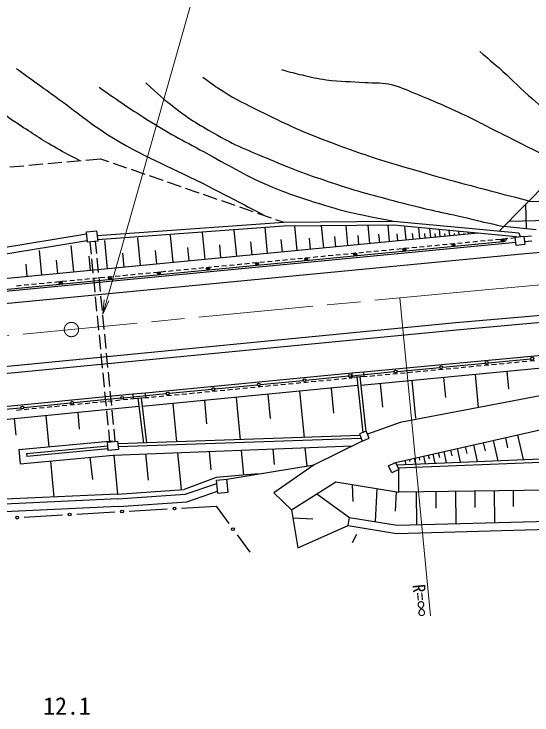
# Model space of a CAD drawing. Units: millimetres at full size, sheet at 1:1000; details may follow other scales. Extents: x 40000 to 680000, y 20000 to 380000.
# Drawn here: x 260939 to 315170, y 263587 to 336995 of the extents above; entities that cross this region are included whole.
import ezdxf
from ezdxf.enums import TextEntityAlignment as Align

# ---------------------------------------------------------------- set-up
doc = ezdxf.new("R2010")
doc.units = ezdxf.units.MM
doc.header["$LTSCALE"] = 1000
doc.linetypes.add('CHAIN', pattern=[18.5, 12, -1.5, 3.5, -1.5])
for name, color, linetype, lineweight in [('M-BGD', 7, 'Continuous', 25), ('M-BMK', 2, 'CHAIN', 13), ('M-STR-HTXT', 7, 'Continuous', 13), ('M-STR-STRC', 7, 'Continuous', 25)]:
    doc.layers.add(name, color=color, linetype=linetype, lineweight=lineweight)
doc.styles.add('ＭＳ ゴシック', font='')
doc.styles.get('ＭＳ ゴシック').set_extended_font_data('MS Gothic')

# ---------------------------------------------------------------- blocks, each defined once
blk = doc.blocks.new('open_arrow')
at = {"color": 0, "linetype": 'Continuous', "lineweight": -2}
blk.add_lwpolyline([(7.5, 1.25), (0, 0), (7.5, -1.25)], dxfattribs=at)

msp = doc.modelspace()

# ---------------------------------------------------------------- linework, layer by layer
at = {"layer": 'M-BGD'}
for p, q in [((266459, 321523), (267952, 321660)), ((268450, 321706), (269985, 321846)), ((269985, 321846), (270839, 321550)), ((260484, 320976), (261977, 321113)), ((262475, 321159), (263969, 321296)), ((264467, 321341), (265961, 321478)), ((271311, 321387), (272728, 320895)), ((318728, 321392), (311750, 314260)), ((273201, 320732), (274618, 320241)), ((275091, 320077), (276508, 319586)), ((276980, 319422), (278398, 318931)), ((278870, 318767), (280287, 318276)), ((280760, 318112), (282177, 317621)), ((352640, 318236), (314744, 317320)), ((282650, 317457), (284067, 316966)), ((284539, 316803), (285957, 316312)), ((314603, 314503), (314540, 317112)), ((286429, 316148), (287846, 315657)), ((330513, 315695), (312733, 315265)), ((269644, 313797), (289173, 315197)), ((288319, 315493), (289173, 315197)), ((289173, 315197), (300684, 315303)), ((289369, 315199), (289377, 315208)), ((300684, 315303), (313791, 314068)), ((268517, 314181), (269586, 314294)), ((269586, 314294), (269701, 313201)), ((269673, 313398), (289189, 314797)), ((284254, 311626), (283989, 314371)), ((287493, 311938), (287232, 314637)), ((289189, 314797), (300667, 314903)), ((290579, 312236), (290331, 314808)), ((293373, 312505), (293148, 314834)), ((295902, 312749), (295699, 314857)), ((298192, 312970), (298008, 314878)), ((300265, 313170), (300098, 314897)), ((300667, 314903), (313511, 313692)), ((302007, 313338), (301867, 314790)), ((303422, 313475), (303308, 314654)), ((304571, 313586), (304479, 314543)), ((305566, 313682), (305493, 314448)), ((306562, 313778), (306506, 314352)), ((307557, 313874), (307520, 314257)), ((315595, 314411), (312206, 314726)), ((249784, 310906), (268540, 313966)), ((259908, 309306), (309548, 314066)), ((268632, 313089), (268517, 314181)), ((274196, 310655), (273917, 313547)), ((277607, 310984), (277332, 313826)), ((280959, 311308), (280689, 314101)), ((291976, 312370), (291864, 313535)), ((294638, 312627), (294536, 313681)), ((297047, 312860), (296955, 313814)), ((299228, 313070), (299145, 313934)), ((301136, 313254), (301066, 313980)), ((302714, 313406), (302657, 313996)), ((303996, 313530), (303950, 314009)), ((305069, 313634), (305032, 314017)), ((306064, 313730), (306036, 314017)), ((307060, 313826), (307041, 314017)), ((308055, 313922), (308046, 314017)), ((308553, 313970), (308534, 314161)), ((312157, 313461), (312655, 313509)), ((312954, 313538), (313426, 313584)), ((313423, 313639), (314319, 313733)), ((313515, 312754), (313423, 313639)), ((313511, 313692), (313528, 313650)), ((313791, 314068), (313942, 313693)), ((314319, 313733), (314411, 312847)), ((314325, 313694), (315115, 313763)), ((249897, 310215), (268613, 313269)), ((260037, 307962), (313474, 313086)), ((267197, 309980), (266929, 312756)), ((269701, 313201), (268632, 313089)), ((268879, 313115), (269003, 311852)), ((269600, 311913), (269476, 313178)), ((270727, 310320), (270443, 313262)), ((282606, 311467), (282474, 312839)), ((285873, 311782), (285743, 313131)), ((289036, 312087), (288912, 313373)), ((304194, 312693), (304692, 312741)), ((304991, 312770), (305488, 312818)), ((305787, 312847), (306285, 312895)), ((306583, 312924), (307081, 312972)), ((307380, 313000), (307877, 313048)), ((308176, 313077), (308674, 313125)), ((308972, 313154), (309470, 313202)), ((309768, 313231), (310266, 313279)), ((310565, 313308), (311062, 313356)), ((311361, 313384), (311859, 313432)), ((314411, 312847), (313515, 312754)), ((314371, 313176), (315159, 313244)), ((263865, 309659), (263618, 312224)), ((275901, 310820), (275764, 312241)), ((279283, 311146), (279148, 312543)), ((297028, 312002), (297525, 312050)), ((297824, 312079), (298322, 312127)), ((298620, 312156), (299118, 312204)), ((299417, 312232), (299914, 312280)), ((300213, 312309), (300711, 312357)), ((301009, 312386), (301507, 312434)), ((301805, 312463), (302303, 312511)), ((302602, 312540), (303099, 312588)), ((303398, 312616), (303896, 312664)), ((268962, 310150), (268820, 311621)), ((269052, 311354), (269199, 309861)), ((269796, 309922), (269649, 311415)), ((272461, 310488), (272322, 311934)), ((289065, 311234), (289562, 311282)), ((289861, 311311), (290359, 311359)), ((290657, 311388), (291155, 311436)), ((291453, 311464), (291951, 311512)), ((292250, 311541), (292747, 311589)), ((293046, 311618), (293544, 311666)), ((293842, 311695), (294340, 311743)), ((294639, 311772), (295136, 311820)), ((295435, 311848), (295933, 311896)), ((296231, 311925), (296729, 311973)), ((262326, 309510), (262202, 310793)), ((265531, 309819), (265397, 311207)), ((281898, 310543), (282395, 310591)), ((282694, 310620), (283192, 310668)), ((283490, 310696), (283988, 310744)), ((284287, 310773), (284784, 310821)), ((285083, 310850), (285581, 310898)), ((285879, 310927), (286377, 310975)), ((286676, 311004), (287173, 311052)), ((287472, 311080), (287970, 311128)), ((288268, 311157), (288766, 311205)), ((273935, 309775), (274432, 309823)), ((274731, 309851), (275229, 309899)), ((275527, 309928), (276025, 309976)), ((276324, 310005), (276821, 310053)), ((277120, 310082), (277618, 310130)), ((277916, 310159), (278414, 310207)), ((278713, 310236), (279210, 310284)), ((279509, 310312), (280007, 310360)), ((280305, 310389), (280803, 310437)), ((281102, 310466), (281599, 310514)), ((265972, 309007), (266469, 309055)), ((266768, 309083), (267266, 309131)), ((267564, 309160), (268062, 309208)), ((268361, 309237), (268858, 309285)), ((269157, 309314), (269655, 309362)), ((269248, 309364), (269395, 307871)), ((269992, 307932), (269845, 309425)), ((269953, 309391), (270451, 309439)), ((270750, 309467), (271247, 309515)), ((271546, 309544), (272044, 309592)), ((272342, 309621), (272840, 309669)), ((273138, 309698), (273636, 309746)), ((261194, 308546), (261692, 308594)), ((261990, 308623), (262488, 308671)), ((262786, 308699), (263284, 308747)), ((263583, 308776), (264080, 308824)), ((264379, 308853), (264877, 308901)), ((265175, 308930), (265673, 308978)), ((269445, 307373), (269592, 305881)), ((270188, 305941), (270041, 307434)), ((269641, 305383), (269788, 303890)), ((270385, 303951), (270238, 305444)), ((307266, 303934), (329627, 305919)), ((242561, 297655), (307266, 303934)), ((269837, 303393), (269984, 301900)), ((270581, 301961), (270434, 303454)), ((270033, 301402), (270180, 299910)), ((270777, 299970), (270630, 301463)), ((319951, 301606), (297573, 299491)), ((320070, 300261), (297244, 298104)), ((311446, 300300), (310948, 300253)), ((312242, 300375), (311744, 300328)), ((313039, 300450), (312541, 300403)), ((313835, 300525), (313337, 300478)), ((314631, 300601), (314134, 300554)), ((315428, 300676), (314930, 300629)), ((303481, 299547), (302983, 299500)), ((304278, 299622), (303780, 299575)), ((305074, 299698), (304576, 299651)), ((305870, 299773), (305373, 299726)), ((306667, 299848), (306169, 299801)), ((307463, 299923), (306966, 299876)), ((308260, 299999), (307762, 299952)), ((309056, 300074), (308558, 300027)), ((309853, 300149), (309355, 300102)), ((310649, 300224), (310151, 300177)), ((312528, 299548), (312696, 297747)), ((270229, 299412), (270376, 297919)), ((270973, 297980), (270826, 299473)), ((296300, 299374), (274689, 297282)), ((295745, 298818), (295247, 298769)), ((296348, 298876), (296043, 298846)), ((297573, 299491), (296300, 299374)), ((296300, 299374), (296338, 298964)), ((296338, 298964), (297610, 299081)), ((296822, 299009), (297468, 293166)), ((297140, 299038), (297777, 293288)), ((297610, 299081), (297573, 299491)), ((297906, 299020), (297620, 298993)), ((298702, 299095), (298205, 299048)), ((299499, 299171), (299001, 299124)), ((300295, 299246), (299798, 299199)), ((301092, 299321), (300594, 299274)), ((301888, 299397), (301390, 299349)), ((302685, 299472), (302187, 299425)), ((305916, 298923), (306109, 296847)), ((309230, 299236), (309552, 295771)), ((296925, 298078), (274346, 295892)), ((287782, 298047), (287284, 297999)), ((288578, 298124), (288081, 298076)), ((289375, 298201), (288877, 298153)), ((290171, 298278), (289673, 298230)), ((290967, 298355), (290469, 298307)), ((291763, 298432), (291266, 298384)), ((292560, 298509), (292062, 298461)), ((293356, 298586), (292858, 298538)), ((294152, 298663), (293655, 298615)), ((294949, 298740), (294451, 298692)), ((299288, 298297), (299518, 295823)), ((300889, 290026), (339422, 298721)), ((302603, 298610), (302979, 294664)), ((270425, 297422), (270572, 295929)), ((271169, 295990), (271022, 297482)), ((280616, 297353), (280118, 297305)), ((281412, 297430), (280914, 297382)), ((282208, 297507), (281710, 297459)), ((283004, 297584), (282507, 297536)), ((283801, 297661), (283303, 297613)), ((284597, 297739), (284099, 297690)), ((285393, 297816), (284896, 297767)), ((286189, 297893), (285692, 297845)), ((286986, 297970), (286488, 297922)), ((290824, 297487), (291309, 292631)), ((294148, 297809), (294400, 295202)), ((320712, 297896), (301364, 294213)), ((273394, 297180), (253402, 295217)), ((272852, 296624), (272354, 296575)), ((273442, 296682), (273150, 296653)), ((274689, 297282), (273394, 297180)), ((273394, 297180), (273429, 296734)), ((273429, 296734), (274724, 296836)), ((273918, 296773), (274483, 292065)), ((274237, 296798), (274804, 292076)), ((274724, 296836), (274689, 297282)), ((275042, 296814), (274737, 296784)), ((275838, 296891), (275340, 296843)), ((276634, 296968), (276136, 296920)), ((277430, 297045), (276933, 296997)), ((278227, 297122), (277729, 297074)), ((279023, 297199), (278525, 297151)), ((279819, 297276), (279322, 297228)), ((284193, 296845), (284624, 292407)), ((287508, 297166), (287761, 294635)), ((274024, 295885), (253014, 293822)), ((264890, 295842), (264392, 295794)), ((265686, 295921), (265188, 295872)), ((266482, 295999), (265985, 295950)), ((267278, 296077), (266781, 296028)), ((268074, 296155), (267577, 296106)), ((268871, 296233), (268373, 296184)), ((269667, 296311), (269169, 296263)), ((270463, 296390), (269965, 296341)), ((271259, 296468), (270762, 296419)), ((272055, 296546), (271558, 296497)), ((277566, 296204), (277953, 292175)), ((280878, 296525), (281108, 294080)), ((261705, 295530), (261208, 295481)), ((262501, 295608), (262004, 295559)), ((263297, 295686), (262800, 295637)), ((264094, 295764), (263596, 295715)), ((267607, 295255), (267771, 293502)), ((270621, 295431), (270768, 293938)), ((271365, 293999), (271218, 295492)), ((260969, 294603), (261135, 292885)), ((264282, 294929), (264599, 291674)), ((301364, 294213), (297951, 292994)), ((270817, 293441), (270942, 292178)), ((271539, 292237), (271414, 293502)), ((297824, 293307), (297100, 293020)), ((297100, 293020), (297393, 292279)), ((298117, 292566), (297824, 293307)), ((313655, 292907), (314238, 290327)), ((261455, 291378), (271238, 292299)), ((270712, 292163), (271788, 292279)), ((271788, 292279), (271884, 291392)), ((297171, 292842), (271841, 291975)), ((297296, 292526), (271852, 291655)), ((297393, 292279), (292364, 289800)), ((297393, 292279), (298117, 292566)), ((311117, 292334), (311595, 290220)), ((312386, 292621), (312625, 291563)), ((270760, 291752), (262254, 290951)), ((270788, 291453), (262282, 290652)), ((270808, 291275), (270712, 292163)), ((271337, 290802), (296341, 291761)), ((288047, 291443), (288189, 289815)), ((291378, 291570), (291588, 289631)), ((307333, 291480), (307653, 290060)), ((308185, 291673), (308345, 290963)), ((309037, 291865), (309429, 290132)), ((310077, 292100), (310273, 291233)), ((261455, 291378), (261599, 289885)), ((261599, 289885), (271337, 290802)), ((262254, 290951), (262282, 290652)), ((271884, 291392), (270808, 291275)), ((271388, 290804), (271778, 286711)), ((274719, 290931), (274980, 288163)), ((278052, 291059), (278428, 287186)), ((281383, 291187), (281563, 289275)), ((284715, 291315), (284969, 288709)), ((300982, 289790), (325611, 290788)), ((304303, 290797), (304390, 290409)), ((304790, 290907), (305006, 289953)), ((305363, 291036), (305471, 290559)), ((305936, 291165), (306198, 290001)), ((306634, 291323), (306766, 290741)), ((264744, 290181), (265111, 286409)), ((268882, 290570), (269153, 288234)), ((300155, 289694), (300864, 290035)), ((300864, 290035), (301216, 289302)), ((301133, 289475), (325593, 290467)), ((301864, 290247), (301958, 289829)), ((302352, 290357), (302399, 290148)), ((302840, 290467), (302974, 289870)), ((303327, 290577), (303395, 290279)), ((303815, 290687), (303990, 289911)), ((283227, 288298), (292364, 289800)), ((292364, 289800), (288154, 286862)), ((300508, 288961), (300155, 289694)), ((301216, 289302), (300508, 288961)), ((301245, 286913), (301216, 289302)), ((286497, 288836), (282109, 288473)), ((282109, 288473), (278761, 287209)), ((278860, 286715), (282167, 287827)), ((282132, 288193), (283227, 288298)), ((282266, 286799), (282132, 288193)), ((283361, 286905), (283227, 288298)), ((289980, 285074), (294647, 287998)), ((294647, 287998), (301245, 286913)), ((271776, 286711), (278761, 287209)), ((296349, 287718), (296409, 285944)), ((298923, 287295), (298750, 283826)), ((325508, 287220), (301210, 286919)), ((311206, 287043), (311247, 283729)), ((313194, 287067), (313214, 285411)), ((271776, 286711), (253514, 285883)), ((271812, 286212), (278860, 286715)), ((279018, 285925), (282246, 287010)), ((282266, 286799), (283361, 286905)), ((288154, 286862), (289980, 285074)), ((292633, 286736), (296064, 284267)), ((300966, 286959), (300860, 284922)), ((303033, 286942), (303075, 283505)), ((305095, 286967), (305116, 285249)), ((307156, 286993), (307198, 283618)), ((309181, 287018), (309202, 285330)), ((271799, 286211), (251572, 285294)), ((271869, 285414), (279018, 285925)), ((271835, 285412), (251481, 284489)), ((267504, 284619), (271497, 284851)), ((272994, 284937), (276988, 285169)), ((278485, 285256), (282093, 285465)), ((282093, 285465), (283419, 283649)), ((289980, 285074), (290670, 281108)), ((262013, 284301), (266006, 284532)), ((290125, 284240), (292215, 284113)), ((295926, 283428), (296064, 284267)), ((296064, 284267), (301044, 283450)), ((301044, 283450), (325096, 284109)), ((290670, 281108), (295926, 283428)), ((295926, 283428), (300987, 282598)), ((300987, 282598), (325119, 283259)), ((284304, 282438), (285630, 280622)), ((296803, 282491), (296336, 281632))]:
    msp.add_line(p, q, dxfattribs=at)
for centre in [(272246, 284894), (277736, 285212), (261264, 284257), (266755, 284576), (283862, 283043)]:
    msp.add_circle(centre, 150, dxfattribs=at)
for points, knots in [([(309699, 333078), (310667, 332273), (310920, 332052), (311687, 331377), (312941, 330273), (313568, 329573), (314812, 328460), (316853, 326634), (317603, 326087), (320239, 324024)], [0, 0, 0, 0, 1, 1, 1, 2, 2, 2, 3, 3, 3, 3]), ([(261204, 331278), (263384, 329705), (263932, 329311), (265683, 328053), (267902, 326460), (269027, 325389), (271370, 323985), (275107, 321745), (277447, 320939), (281320, 318943), (283637, 317749), (284370, 317371), (287243, 315866)], [0, 0, 0, 0, 1, 1, 1, 2, 2, 2, 3, 3, 3, 4, 4, 4, 4]), ([(288948, 331168), (289996, 330883), (290280, 330807), (291142, 330609), (292103, 330389), (292639, 330239), (293616, 330114), (295199, 329912), (296100, 329937), (297692, 329830), (298657, 329765), (299216, 329866), (300163, 329668), (301305, 329430), (301891, 329095), (302975, 328663), (304866, 327911), (305903, 327432), (307752, 326581), (309525, 325765), (310474, 325215), (312219, 324341), (314703, 323096), (315480, 322708), (318581, 321159)], [0, 0, 0, 0, 1, 1, 1, 2, 2, 2, 3, 3, 3, 4, 4, 4, 5, 5, 5, 6, 6, 6, 7, 7, 7, 8, 8, 8, 8]), ([(280708, 330379), (281687, 329650), (281987, 329451), (282839, 328905), (284266, 327988), (285140, 327594), (286659, 326838), (289316, 325515), (290828, 324805), (293602, 323746), (296160, 322769), (297610, 322256), (300228, 321453), (304095, 320268), (306288, 319689), (310197, 318649), (312014, 318166), (312595, 318009), (314856, 317435)], [0, 0, 0, 0, 1, 1, 1, 2, 2, 2, 3, 3, 3, 4, 4, 4, 5, 5, 5, 6, 6, 6, 6]), ([(274748, 329805), (276084, 328536), (276513, 328164), (277729, 327218), (279391, 325925), (280419, 325321), (282257, 324293), (284479, 323051), (285833, 322557), (288184, 321579), (290694, 320535), (292128, 320013), (294711, 319169), (297365, 318301), (298885, 317920), (301586, 317211), (304212, 316522), (305712, 316255), (308355, 315634), (309860, 315280), (310331, 315170), (312206, 314726)], [0, 0, 0, 0, 1, 1, 1, 2, 2, 2, 3, 3, 3, 4, 4, 4, 5, 5, 5, 6, 6, 6, 7, 7, 7, 7]), ([(269860, 329334), (272202, 327672), (272863, 327214), (274858, 325963), (277138, 324533), (278476, 323831), (280841, 322548), (283463, 321125), (284879, 320205), (287626, 319038), (289689, 318160), (290889, 317769), (293031, 317104), (295964, 316193), (297052, 316021), (300684, 315303)], [0, 0, 0, 0, 1, 1, 1, 2, 2, 2, 3, 3, 3, 4, 4, 4, 5, 5, 5, 5]), ([(267804, 321647), (266638, 322237), (266320, 322413), (265388, 322939), (263784, 323843), (262948, 324456), (261398, 325449), (260186, 326226), (259592, 326806), (258313, 327465), (257471, 327899), (256925, 328023), (255986, 328143), (255659, 328185), (255459, 328213), (255142, 328125), (254614, 327978), (254360, 327769), (253903, 327467), (253069, 326916), (252693, 326481), (251968, 325794), (251222, 325088), (250864, 324633), (250155, 323890), (249621, 323329), (249348, 322988), (248785, 322456), (247966, 321684), (247518, 321211), (246549, 320638), (245831, 320214), (245330, 320143), (244505, 320024), (243206, 319835), (242457, 320000), (241145, 319979), (238841, 319941), (237550, 319923), (235247, 319850), (231624, 319735), (229598, 319584), (225979, 319387), (219906, 319056), (217979, 318908), (210440, 318389)], [0, 0, 0, 0, 1, 1, 1, 2, 2, 2, 3, 3, 3, 4, 4, 4, 5, 5, 5, 6, 6, 6, 7, 7, 7, 8, 8, 8, 9, 9, 9, 10, 10, 10, 11, 11, 11, 12, 12, 12, 13, 13, 13, 14, 14, 14, 15, 15, 15, 15])]:
    msp.add_open_spline(points, degree=3, knots=knots, dxfattribs=at)
at = {"layer": 'M-BMK'}
for p, q in [((309901, 308090), (329823, 309841)), ((301332, 307268), (309901, 308090)), ((132977, 291035), (301332, 307268))]:
    msp.add_line(p, q, dxfattribs=at)
msp.add_circle((266950, 303953), 750, dxfattribs=at)
at = {"layer": 'M-STR-HTXT'}
msp.add_line((301332, 307268), (304543, 273966), dxfattribs=at)
msp.add_lwpolyline([(270225, 305567), (280000, 340000), (308750, 340000)], dxfattribs=at)
at = {"layer": 'M-STR-STRC'}
for p, q in [((188734, 301269), (312108, 313162)), ((312108, 313162), (312208, 313171)), ((312287, 313179), (312208, 313171)), ((312355, 313206), (312287, 313179)), ((312402, 313240), (312355, 313206)), ((312447, 313295), (312402, 313240)), ((312472, 313347), (312447, 313295)), ((312486, 313409), (312472, 313347)), ((312482, 313449), (312486, 313409)), ((326517, 312945), (314455, 311887)), ((314455, 311887), (209163, 301740)), ((307196, 304681), (329569, 306667)), ((242488, 298402), (307196, 304681)), ((305810, 300018), (310283, 300439)), ((310581, 300468), (315054, 300889)), ((296268, 299120), (300740, 299541)), ((301039, 299569), (305511, 299990)), ((291495, 298659), (295969, 299091)), ((281950, 297736), (286424, 298168)), ((286723, 298197), (291197, 298630)), ((277178, 297274), (281652, 297707)), ((267183, 296305), (272107, 296784)), ((272406, 296813), (276879, 297245)), ((261960, 295797), (266884, 296276)), ((256737, 295289), (261661, 295768))]:
    msp.add_line(p, q, dxfattribs=at)
for centre, radius in [((312094, 313311), 150), ((306953, 312815), 150), ((306953, 312815), 90), ((306953, 312815), 30), ((312094, 313311), 90), ((312094, 313311), 30), ((301812, 312320), 150), ((301812, 312320), 90), ((301812, 312320), 30), ((291531, 311329), 150), ((291531, 311329), 90), ((291531, 311329), 30), ((296672, 311824), 150), ((296672, 311824), 90), ((296672, 311824), 30), ((286391, 310833), 150), ((286391, 310833), 90), ((286391, 310833), 30), ((276110, 309842), 150), ((276110, 309842), 90), ((276110, 309842), 30), ((281250, 310338), 150), ((281250, 310338), 90), ((281250, 310338), 30), ((270969, 309347), 150), ((270969, 309347), 90), ((270969, 309347), 30), ((265828, 308851), 150), ((265828, 308851), 90), ((265828, 308851), 30), ((315203, 300903), 150), ((310432, 300454), 150), ((300890, 299555), 150), ((305661, 300004), 150), ((291346, 298644), 150), ((296119, 299106), 150), ((286574, 298183), 150), ((277029, 297260), 150), ((281801, 297721), 150), ((272256, 296798), 150), ((261810, 295782), 150), ((267033, 296290), 150)]:
    msp.add_circle(centre, radius, dxfattribs=at)

# ---------------------------------------------------------------- block references
at = {"layer": 'M-STR-HTXT', "xscale": 200, "yscale": 200, "rotation": 74.2}
msp.add_blockref('open_arrow', (270225, 305567), dxfattribs=at)

# ---------------------------------------------------------------- texts
at = {"layer": 'M-STR-HTXT', "style": 'ＭＳ ゴシック', "width": 0.95}
msp.add_text('R=∞', height=1320, rotation=275.582, dxfattribs=at).set_placement((302268, 277170), align=Align.BOTTOM_LEFT)
at = {"layer": 'M-STR-HTXT', "style": 'ＭＳ ゴシック'}
msp.add_text('12.1', height=1833, dxfattribs=at).set_placement((266486, 263067), align=Align.BOTTOM_CENTER)

doc.saveas('drawing.dxf')
